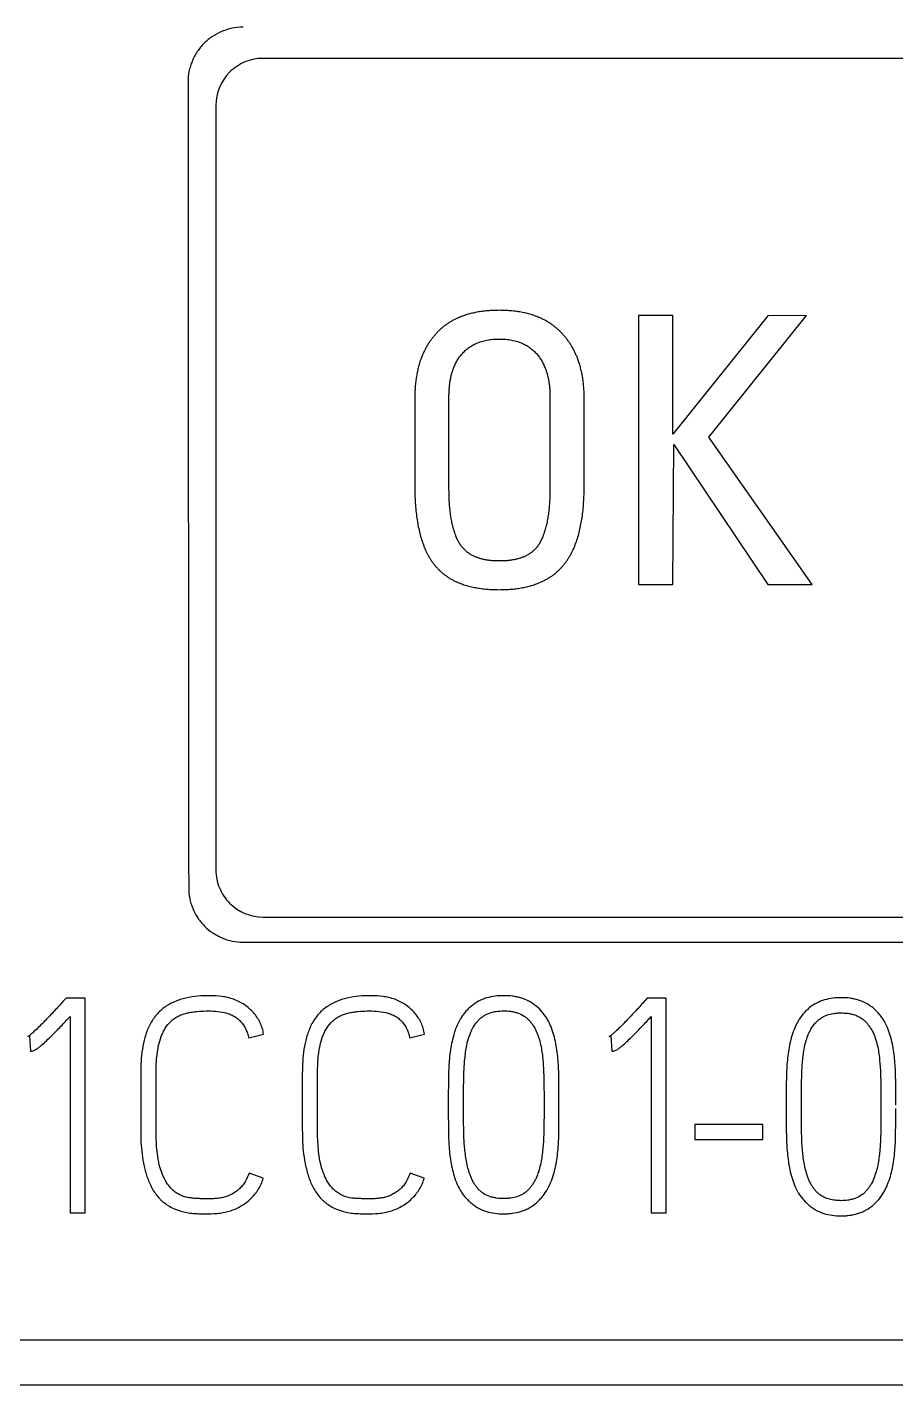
# Model space of a CAD drawing. Extents: x 0 to 420, y 0 to 297.
# Drawn here: x 151.37 to 157.82, y 167.9 to 177.98 of the extents above; entities that cross this region are included whole.
import ezdxf

# ---------------------------------------------------------------- set-up
doc = ezdxf.new("R2010")
doc.units = 0
doc.header["$LTSCALE"] = 23.1
doc.layers.add('10000_FRONT', color=7, linetype='CONTINUOUS')
doc.layers.add('10500_FRONT_LABELING', color=7, linetype='CONTINUOUS')

msp = doc.modelspace()

# ---------------------------------------------------------------- linework, layer by layer
at = {"layer": '10000_FRONT', "color": 7, "linetype": 'CONTINUOUS'}
for p, q in [((158.798, 177.743), (153.123, 177.743)), ((153.123, 171.369), (158.798, 171.369)), ((152.975, 171.183), (158.755, 171.183)), ((133.815, 168.229), (163.015, 168.229)), ((98.215, 167.896), (163.015, 167.896))]:
    msp.add_line(p, q, dxfattribs=at)
for points, knots in [([(152.975, 177.975), (152.948, 177.975), (152.921, 177.972), (152.882, 177.965), (152.869, 177.961), (152.843, 177.953), (152.831, 177.949), (152.793, 177.933), (152.77, 177.921), (152.737, 177.899), (152.726, 177.891), (152.705, 177.874), (152.695, 177.865), (152.667, 177.837), (152.65, 177.816), (152.627, 177.782), (152.62, 177.771), (152.608, 177.747), (152.602, 177.735), (152.592, 177.711), (152.587, 177.698), (152.58, 177.673), (152.576, 177.66), (152.568, 177.62), (152.566, 177.593), (152.566, 177.566)], [0, 0, 0, 0, 0.125, 0.125, 0.1875, 0.1875, 0.25, 0.25, 0.375, 0.375, 0.4375, 0.4375, 0.5, 0.5, 0.625, 0.625, 0.6875, 0.6875, 0.75, 0.75, 0.8125, 0.8125, 0.875, 0.875, 1, 1, 1, 1]), ([(153.123, 177.743), (153.076, 177.743), (153.031, 177.734), (152.946, 177.699), (152.907, 177.673), (152.811, 177.576), (152.773, 177.486), (152.773, 177.393)], [0, 0, 0, 0, 0.25, 0.25, 0.5, 0.5, 1, 1, 1, 1]), ([(152.773, 171.719), (152.773, 171.673), (152.782, 171.628), (152.817, 171.543), (152.843, 171.504), (152.94, 171.407), (153.03, 171.369), (153.123, 171.369)], [0, 0, 0, 0, 0.25, 0.25, 0.5, 0.5, 1, 1, 1, 1]), ([(152.571, 171.586), (152.571, 171.56), (152.573, 171.533), (152.581, 171.495), (152.584, 171.482), (152.592, 171.457), (152.597, 171.444), (152.612, 171.408), (152.624, 171.384), (152.646, 171.351), (152.654, 171.341), (152.671, 171.32), (152.68, 171.31), (152.708, 171.282), (152.728, 171.266), (152.761, 171.244), (152.772, 171.237), (152.796, 171.224), (152.808, 171.219), (152.832, 171.209), (152.844, 171.204), (152.869, 171.196), (152.882, 171.193), (152.922, 171.185), (152.948, 171.183), (152.975, 171.183)], [0, 0, 0, 0, 0.125, 0.125, 0.1875, 0.1875, 0.25, 0.25, 0.375, 0.375, 0.4375, 0.4375, 0.5, 0.5, 0.625, 0.625, 0.6875, 0.6875, 0.75, 0.75, 0.8125, 0.8125, 0.875, 0.875, 1, 1, 1, 1])]:
    msp.add_open_spline(points, degree=3, knots=knots, dxfattribs=at)
for points in [[(152.566, 177.566), (152.567, 175.572), (152.569, 173.579), (152.571, 171.586)], [(152.773, 177.393), (152.773, 175.502), (152.773, 173.611), (152.773, 171.719)]]:
    msp.add_open_spline(points, degree=3, dxfattribs=at)
at = {"layer": '10500_FRONT_LABELING', "color": 7, "linetype": 'CONTINUOUS'}
for p, q in [((155.912, 175.835), (155.912, 173.838)), ((156.167, 175.835), (155.912, 175.835)), ((156.167, 174.954), (156.167, 175.835)), ((156.872, 175.832), (156.167, 174.954)), ((156.435, 174.932), (157.16, 175.835)), ((157.16, 175.835), (156.872, 175.832)), ((154.25, 175.221), (154.25, 174.567)), ((154.504, 174.556), (154.504, 175.23)), ((155.254, 175.23), (155.254, 174.556)), ((155.508, 174.567), (155.508, 175.221)), ((157.201, 173.838), (156.435, 174.932)), ((156.167, 173.838), (156.175, 174.876)), ((156.175, 174.876), (156.872, 173.838)), ((155.912, 173.838), (156.167, 173.838)), ((156.872, 173.838), (157.201, 173.838)), ((151.661, 170.767), (151.645, 170.75)), ((151.802, 170.767), (151.661, 170.767)), ((151.802, 169.174), (151.802, 170.767)), ((155.977, 170.767), (155.961, 170.75)), ((156.118, 170.767), (155.977, 170.767)), ((156.118, 169.174), (156.118, 170.767)), ((151.69, 170.63), (151.69, 169.174)), ((156.006, 170.63), (156.006, 169.174)), ((151.376, 170.481), (151.39, 170.486)), ((151.39, 170.486), (151.396, 170.372)), ((153.017, 170.472), (153.127, 170.499)), ((154.213, 170.472), (154.322, 170.499)), ((155.694, 170.481), (155.707, 170.486)), ((155.707, 170.486), (155.714, 170.372)), ((152.215, 170.21), (152.215, 169.789)), ((152.329, 169.789), (152.329, 170.21)), ((153.415, 170.21), (153.415, 169.789)), ((153.528, 169.789), (153.528, 170.21)), ((154.498, 169.986), (154.498, 169.962)), ((154.612, 169.962), (154.612, 169.986)), ((155.21, 169.986), (155.21, 169.962)), ((155.321, 169.962), (155.321, 169.986)), ((157.008, 169.971), (157.008, 169.947)), ((157.121, 169.947), (157.121, 169.971)), ((157.712, 169.971), (157.712, 169.947)), ((156.33, 169.829), (156.33, 169.716)), ((156.834, 169.829), (156.33, 169.829)), ((156.834, 169.716), (156.834, 169.829)), ((156.33, 169.716), (156.834, 169.716)), ((153.125, 169.429), (153.019, 169.467)), ((154.32, 169.429), (154.215, 169.467)), ((151.69, 169.174), (151.802, 169.174)), ((156.006, 169.174), (156.118, 169.174))]:
    msp.add_line(p, q, dxfattribs=at)
for points in [[(154.877, 175.873), (154.565, 175.873), (154.407, 175.699)], [(155.347, 175.698), (155.187, 175.873), (154.877, 175.873)], [(154.407, 175.699), (154.25, 175.525), (154.25, 175.221)], [(155.508, 175.221), (155.508, 175.523), (155.347, 175.698)], [(154.601, 175.55), (154.699, 175.66), (154.877, 175.66)], [(154.877, 175.66), (155.06, 175.66), (155.156, 175.549)], [(154.504, 175.23), (154.504, 175.441), (154.601, 175.55)], [(155.156, 175.549), (155.254, 175.437), (155.254, 175.23)], [(154.25, 174.567), (154.25, 174.157), (154.402, 173.976)], [(154.598, 174.12), (154.504, 174.242), (154.504, 174.556)], [(155.254, 174.556), (155.254, 174.244), (155.159, 174.118)], [(155.353, 173.979), (155.508, 174.163), (155.508, 174.567)], [(154.877, 174.012), (154.681, 174.012), (154.598, 174.12)], [(155.159, 174.118), (155.079, 174.012), (154.877, 174.012)], [(154.402, 173.976), (154.55, 173.799), (154.877, 173.799)], [(154.877, 173.799), (155.202, 173.799), (155.353, 173.979)]]:
    msp.add_open_spline(points, degree=2, dxfattribs=at)
for points, knots in [([(151.645, 170.75), (151.635, 170.738), (151.624, 170.726), (151.602, 170.703), (151.591, 170.691), (151.559, 170.656), (151.537, 170.633), (151.493, 170.587), (151.471, 170.565), (151.437, 170.532), (151.425, 170.521), (151.407, 170.505), (151.401, 170.5), (151.389, 170.49), (151.383, 170.485), (151.376, 170.481)], [0, 0, 0, 0, 0.125, 0.125, 0.25, 0.25, 0.5, 0.5, 0.75, 0.75, 0.875, 0.875, 0.9375, 0.9375, 1, 1, 1, 1]), ([(153.127, 170.499), (153.123, 170.529), (153.114, 170.557), (153.098, 170.591), (153.095, 170.598), (153.087, 170.611), (153.075, 170.63), (153.062, 170.648), (153.042, 170.67), (153.031, 170.681), (153.009, 170.7), (152.997, 170.709), (152.972, 170.726), (152.959, 170.733), (152.932, 170.747), (152.918, 170.753), (152.89, 170.763), (152.876, 170.767), (152.847, 170.774), (152.832, 170.777), (152.788, 170.783), (152.758, 170.785), (152.699, 170.785), (152.669, 170.784), (152.61, 170.779), (152.58, 170.774), (152.522, 170.761), (152.494, 170.752), (152.453, 170.734), (152.439, 170.728), (152.413, 170.713), (152.401, 170.705), (152.377, 170.687), (152.366, 170.678), (152.344, 170.657), (152.334, 170.646), (152.315, 170.623), (152.307, 170.61), (152.291, 170.585), (152.284, 170.572), (152.264, 170.532), (152.254, 170.504), (152.238, 170.447), (152.232, 170.418), (152.218, 170.329), (152.215, 170.27), (152.215, 170.21)], [0, 0, 0, 0, 0.0625, 0.0625, 0.078125, 0.078125, 0.09375, 0.125, 0.125, 0.15625, 0.15625, 0.1875, 0.1875, 0.21875, 0.21875, 0.25, 0.25, 0.28125, 0.28125, 0.3125, 0.3125, 0.375, 0.375, 0.4375, 0.4375, 0.5, 0.5, 0.5625, 0.5625, 0.59375, 0.59375, 0.625, 0.625, 0.65625, 0.65625, 0.6875, 0.6875, 0.71875, 0.71875, 0.75, 0.75, 0.8125, 0.8125, 0.875, 0.875, 1, 1, 1, 1]), ([(154.322, 170.499), (154.318, 170.529), (154.31, 170.557), (154.294, 170.591), (154.29, 170.598), (154.283, 170.611), (154.271, 170.63), (154.258, 170.647), (154.238, 170.67), (154.227, 170.68), (154.205, 170.7), (154.193, 170.709), (154.168, 170.726), (154.156, 170.733), (154.129, 170.747), (154.115, 170.753), (154.087, 170.763), (154.073, 170.767), (154.044, 170.774), (154.029, 170.777), (153.985, 170.783), (153.955, 170.785), (153.896, 170.785), (153.867, 170.784), (153.808, 170.779), (153.778, 170.774), (153.72, 170.761), (153.692, 170.752), (153.651, 170.734), (153.637, 170.727), (153.612, 170.712), (153.599, 170.704), (153.576, 170.687), (153.564, 170.677), (153.543, 170.656), (153.533, 170.645), (153.514, 170.622), (153.506, 170.61), (153.49, 170.584), (153.483, 170.571), (153.464, 170.531), (153.454, 170.503), (153.438, 170.446), (153.432, 170.417), (153.418, 170.329), (153.415, 170.27), (153.415, 170.21)], [0, 0, 0, 0, 0.0625, 0.0625, 0.078125, 0.078125, 0.09375, 0.125, 0.125, 0.15625, 0.15625, 0.1875, 0.1875, 0.21875, 0.21875, 0.25, 0.25, 0.28125, 0.28125, 0.3125, 0.3125, 0.375, 0.375, 0.4375, 0.4375, 0.5, 0.5, 0.5625, 0.5625, 0.59375, 0.59375, 0.625, 0.625, 0.65625, 0.65625, 0.6875, 0.6875, 0.71875, 0.71875, 0.75, 0.75, 0.8125, 0.8125, 0.875, 0.875, 1, 1, 1, 1]), ([(155.321, 169.986), (155.321, 170.029), (155.321, 170.071), (155.32, 170.156), (155.32, 170.198), (155.316, 170.282), (155.313, 170.324), (155.305, 170.387), (155.302, 170.408), (155.294, 170.45), (155.289, 170.471), (155.277, 170.512), (155.271, 170.533), (155.255, 170.572), (155.245, 170.592), (155.229, 170.62), (155.223, 170.629), (155.21, 170.646), (155.204, 170.655), (155.183, 170.679), (155.168, 170.694), (155.143, 170.715), (155.134, 170.721), (155.116, 170.733), (155.107, 170.739), (155.079, 170.754), (155.059, 170.762), (155.028, 170.771), (155.017, 170.774), (154.996, 170.778), (154.986, 170.78), (154.954, 170.784), (154.933, 170.785), (154.89, 170.785), (154.868, 170.784), (154.825, 170.778), (154.804, 170.774), (154.763, 170.762), (154.743, 170.754), (154.705, 170.734), (154.687, 170.722), (154.662, 170.701), (154.654, 170.694), (154.639, 170.679), (154.632, 170.671), (154.618, 170.654), (154.611, 170.646), (154.599, 170.628), (154.593, 170.619), (154.576, 170.591), (154.567, 170.572), (154.551, 170.533), (154.545, 170.512), (154.533, 170.471), (154.528, 170.45), (154.519, 170.409), (154.516, 170.388), (154.507, 170.325), (154.504, 170.283), (154.5, 170.198), (154.5, 170.156), (154.499, 170.071), (154.498, 170.029), (154.498, 169.986)], [0, 0, 0, 0, 0.0625, 0.0625, 0.125, 0.125, 0.1875, 0.1875, 0.21875, 0.21875, 0.25, 0.25, 0.28125, 0.28125, 0.3125, 0.3125, 0.328125, 0.328125, 0.34375, 0.34375, 0.375, 0.375, 0.390625, 0.390625, 0.40625, 0.40625, 0.4375, 0.4375, 0.453125, 0.453125, 0.46875, 0.46875, 0.5, 0.5, 0.53125, 0.53125, 0.5625, 0.5625, 0.59375, 0.59375, 0.625, 0.625, 0.640625, 0.640625, 0.65625, 0.65625, 0.671875, 0.671875, 0.6875, 0.6875, 0.71875, 0.71875, 0.75, 0.75, 0.78125, 0.78125, 0.8125, 0.8125, 0.875, 0.875, 0.9375, 0.9375, 1, 1, 1, 1]), ([(155.961, 170.75), (155.951, 170.738), (155.94, 170.726), (155.919, 170.703), (155.908, 170.691), (155.876, 170.656), (155.854, 170.633), (155.811, 170.588), (155.789, 170.565), (155.755, 170.532), (155.743, 170.521), (155.725, 170.505), (155.719, 170.5), (155.707, 170.49), (155.701, 170.485), (155.694, 170.481)], [0, 0, 0, 0, 0.125, 0.125, 0.25, 0.25, 0.5, 0.5, 0.75, 0.75, 0.875, 0.875, 0.9375, 0.9375, 1, 1, 1, 1]), ([(157.823, 169.971), (157.823, 170.013), (157.822, 170.056), (157.822, 170.14), (157.821, 170.182), (157.818, 170.266), (157.815, 170.308), (157.807, 170.37), (157.804, 170.391), (157.796, 170.433), (157.791, 170.454), (157.78, 170.495), (157.773, 170.515), (157.758, 170.555), (157.749, 170.574), (157.733, 170.602), (157.727, 170.611), (157.715, 170.629), (157.708, 170.637), (157.688, 170.662), (157.673, 170.677), (157.649, 170.698), (157.64, 170.704), (157.622, 170.717), (157.613, 170.722), (157.585, 170.737), (157.566, 170.746), (157.535, 170.755), (157.524, 170.758), (157.504, 170.762), (157.493, 170.764), (157.461, 170.769), (157.44, 170.77), (157.397, 170.77), (157.376, 170.769), (157.334, 170.764), (157.313, 170.759), (157.282, 170.75), (157.272, 170.747), (157.253, 170.739), (157.243, 170.734), (157.214, 170.72), (157.196, 170.708), (157.172, 170.687), (157.164, 170.68), (157.148, 170.665), (157.141, 170.657), (157.12, 170.633), (157.108, 170.615), (157.092, 170.587), (157.086, 170.578), (157.077, 170.559), (157.073, 170.549), (157.061, 170.519), (157.054, 170.499), (157.042, 170.458), (157.037, 170.437), (157.029, 170.395), (157.025, 170.374), (157.017, 170.311), (157.013, 170.269), (157.01, 170.184), (157.009, 170.141), (157.008, 170.056), (157.008, 170.014), (157.008, 169.971)], [0, 0, 0, 0, 0.0625, 0.0625, 0.125, 0.125, 0.1875, 0.1875, 0.21875, 0.21875, 0.25, 0.25, 0.28125, 0.28125, 0.3125, 0.3125, 0.328125, 0.328125, 0.34375, 0.34375, 0.375, 0.375, 0.390625, 0.390625, 0.40625, 0.40625, 0.4375, 0.4375, 0.453125, 0.453125, 0.46875, 0.46875, 0.5, 0.5, 0.53125, 0.53125, 0.5625, 0.5625, 0.578125, 0.578125, 0.59375, 0.59375, 0.625, 0.625, 0.640625, 0.640625, 0.65625, 0.65625, 0.6875, 0.6875, 0.703125, 0.703125, 0.71875, 0.71875, 0.75, 0.75, 0.78125, 0.78125, 0.8125, 0.8125, 0.875, 0.875, 0.9375, 0.9375, 1, 1, 1, 1]), ([(152.329, 170.21), (152.329, 170.233), (152.329, 170.256), (152.332, 170.302), (152.333, 170.325), (152.339, 170.37), (152.342, 170.393), (152.352, 170.437), (152.359, 170.46), (152.371, 170.492), (152.375, 170.503), (152.386, 170.523), (152.391, 170.534), (152.409, 170.563), (152.424, 170.581), (152.445, 170.6), (152.45, 170.604), (152.459, 170.611), (152.463, 170.614), (152.478, 170.624), (152.488, 170.63), (152.508, 170.64), (152.519, 170.645), (152.541, 170.652), (152.552, 170.655), (152.575, 170.66), (152.586, 170.662), (152.609, 170.665), (152.62, 170.666), (152.654, 170.67), (152.677, 170.671), (152.723, 170.672), (152.746, 170.672), (152.792, 170.668), (152.815, 170.665), (152.849, 170.657), (152.86, 170.654), (152.881, 170.646), (152.892, 170.641), (152.912, 170.631), (152.922, 170.624), (152.94, 170.61), (152.949, 170.603), (152.96, 170.59), (152.964, 170.586), (152.971, 170.577), (152.974, 170.572), (152.984, 170.558), (152.99, 170.548), (152.999, 170.527), (153.004, 170.516), (153.011, 170.495), (153.014, 170.483), (153.017, 170.472)], [0, 0, 0, 0, 0.0625, 0.0625, 0.125, 0.125, 0.1875, 0.1875, 0.25, 0.25, 0.28125, 0.28125, 0.3125, 0.3125, 0.375, 0.375, 0.390625, 0.390625, 0.40625, 0.40625, 0.4375, 0.4375, 0.46875, 0.46875, 0.5, 0.5, 0.53125, 0.53125, 0.5625, 0.5625, 0.625, 0.625, 0.6875, 0.6875, 0.75, 0.75, 0.78125, 0.78125, 0.8125, 0.8125, 0.84375, 0.84375, 0.875, 0.875, 0.890625, 0.890625, 0.90625, 0.90625, 0.9375, 0.9375, 0.96875, 0.96875, 1, 1, 1, 1]), ([(153.528, 170.21), (153.528, 170.233), (153.529, 170.256), (153.531, 170.302), (153.533, 170.324), (153.538, 170.37), (153.542, 170.392), (153.551, 170.437), (153.558, 170.459), (153.57, 170.492), (153.574, 170.502), (153.584, 170.523), (153.59, 170.533), (153.608, 170.562), (153.622, 170.58), (153.643, 170.6), (153.648, 170.603), (153.657, 170.61), (153.661, 170.614), (153.676, 170.624), (153.686, 170.63), (153.706, 170.64), (153.717, 170.644), (153.739, 170.652), (153.75, 170.655), (153.772, 170.66), (153.784, 170.662), (153.806, 170.665), (153.818, 170.666), (153.852, 170.67), (153.874, 170.671), (153.92, 170.672), (153.943, 170.672), (153.989, 170.668), (154.012, 170.665), (154.045, 170.657), (154.056, 170.654), (154.078, 170.646), (154.089, 170.641), (154.109, 170.631), (154.119, 170.624), (154.137, 170.61), (154.145, 170.603), (154.157, 170.59), (154.16, 170.586), (154.167, 170.577), (154.171, 170.572), (154.18, 170.558), (154.186, 170.548), (154.196, 170.527), (154.2, 170.516), (154.207, 170.495), (154.21, 170.483), (154.213, 170.472)], [0, 0, 0, 0, 0.0625, 0.0625, 0.125, 0.125, 0.1875, 0.1875, 0.25, 0.25, 0.28125, 0.28125, 0.3125, 0.3125, 0.375, 0.375, 0.390625, 0.390625, 0.40625, 0.40625, 0.4375, 0.4375, 0.46875, 0.46875, 0.5, 0.5, 0.53125, 0.53125, 0.5625, 0.5625, 0.625, 0.625, 0.6875, 0.6875, 0.75, 0.75, 0.78125, 0.78125, 0.8125, 0.8125, 0.84375, 0.84375, 0.875, 0.875, 0.890625, 0.890625, 0.90625, 0.90625, 0.9375, 0.9375, 0.96875, 0.96875, 1, 1, 1, 1]), ([(154.612, 169.986), (154.612, 170.021), (154.612, 170.056), (154.613, 170.127), (154.614, 170.162), (154.615, 170.214), (154.616, 170.232), (154.618, 170.267), (154.619, 170.284), (154.622, 170.319), (154.624, 170.337), (154.628, 170.371), (154.631, 170.389), (154.637, 170.423), (154.641, 170.44), (154.65, 170.474), (154.656, 170.49), (154.666, 170.515), (154.669, 170.523), (154.677, 170.539), (154.681, 170.546), (154.695, 170.569), (154.706, 170.583), (154.723, 170.603), (154.73, 170.609), (154.743, 170.621), (154.75, 170.627), (154.764, 170.637), (154.772, 170.641), (154.788, 170.649), (154.796, 170.653), (154.821, 170.662), (154.838, 170.666), (154.873, 170.671), (154.891, 170.672), (154.926, 170.672), (154.944, 170.671), (154.97, 170.668), (154.979, 170.666), (154.996, 170.662), (155.005, 170.66), (155.03, 170.651), (155.046, 170.643), (155.069, 170.629), (155.076, 170.624), (155.09, 170.612), (155.096, 170.606), (155.108, 170.593), (155.113, 170.586), (155.124, 170.571), (155.129, 170.564), (155.143, 170.541), (155.151, 170.525), (155.161, 170.501), (155.164, 170.493), (155.17, 170.476), (155.173, 170.467), (155.18, 170.442), (155.184, 170.425), (155.191, 170.39), (155.194, 170.373), (155.198, 170.338), (155.2, 170.321), (155.203, 170.286), (155.204, 170.268), (155.206, 170.233), (155.207, 170.215), (155.208, 170.163), (155.209, 170.127), (155.21, 170.057), (155.21, 170.021), (155.21, 169.986)], [0, 0, 0, 0, 0.0625, 0.0625, 0.125, 0.125, 0.15625, 0.15625, 0.1875, 0.1875, 0.21875, 0.21875, 0.25, 0.25, 0.28125, 0.28125, 0.3125, 0.3125, 0.328125, 0.328125, 0.34375, 0.34375, 0.375, 0.375, 0.390625, 0.390625, 0.40625, 0.40625, 0.421875, 0.421875, 0.4375, 0.4375, 0.46875, 0.46875, 0.5, 0.5, 0.53125, 0.53125, 0.546875, 0.546875, 0.5625, 0.5625, 0.59375, 0.59375, 0.609375, 0.609375, 0.625, 0.625, 0.640625, 0.640625, 0.65625, 0.65625, 0.6875, 0.6875, 0.703125, 0.703125, 0.71875, 0.71875, 0.75, 0.75, 0.78125, 0.78125, 0.8125, 0.8125, 0.84375, 0.84375, 0.875, 0.875, 0.9375, 0.9375, 1, 1, 1, 1]), ([(157.121, 169.971), (157.121, 170.006), (157.121, 170.041), (157.122, 170.111), (157.122, 170.146), (157.124, 170.198), (157.124, 170.216), (157.126, 170.25), (157.127, 170.268), (157.13, 170.303), (157.132, 170.32), (157.136, 170.355), (157.139, 170.372), (157.145, 170.406), (157.149, 170.423), (157.158, 170.457), (157.163, 170.473), (157.173, 170.498), (157.176, 170.506), (157.184, 170.521), (157.188, 170.529), (157.201, 170.552), (157.212, 170.567), (157.229, 170.586), (157.235, 170.593), (157.248, 170.605), (157.262, 170.616), (157.277, 170.625), (157.293, 170.634), (157.301, 170.637), (157.326, 170.646), (157.343, 170.65), (157.369, 170.654), (157.378, 170.655), (157.396, 170.657), (157.405, 170.657), (157.431, 170.657), (157.449, 170.656), (157.475, 170.653), (157.483, 170.651), (157.501, 170.647), (157.509, 170.645), (157.535, 170.636), (157.551, 170.628), (157.573, 170.614), (157.58, 170.608), (157.594, 170.597), (157.6, 170.59), (157.612, 170.577), (157.617, 170.57), (157.627, 170.556), (157.632, 170.548), (157.646, 170.526), (157.654, 170.51), (157.668, 170.477), (157.673, 170.46), (157.683, 170.426), (157.687, 170.409), (157.694, 170.375), (157.696, 170.357), (157.701, 170.323), (157.702, 170.305), (157.705, 170.27), (157.707, 170.253), (157.709, 170.218), (157.709, 170.2), (157.711, 170.147), (157.711, 170.112), (157.712, 170.042), (157.712, 170.006), (157.712, 169.971)], [0, 0, 0, 0, 0.0625, 0.0625, 0.125, 0.125, 0.15625, 0.15625, 0.1875, 0.1875, 0.21875, 0.21875, 0.25, 0.25, 0.28125, 0.28125, 0.3125, 0.3125, 0.328125, 0.328125, 0.34375, 0.34375, 0.375, 0.375, 0.390625, 0.390625, 0.40625, 0.421875, 0.421875, 0.4375, 0.4375, 0.46875, 0.46875, 0.484375, 0.484375, 0.5, 0.5, 0.53125, 0.53125, 0.546875, 0.546875, 0.5625, 0.5625, 0.59375, 0.59375, 0.609375, 0.609375, 0.625, 0.625, 0.640625, 0.640625, 0.65625, 0.65625, 0.6875, 0.6875, 0.71875, 0.71875, 0.75, 0.75, 0.78125, 0.78125, 0.8125, 0.8125, 0.84375, 0.84375, 0.875, 0.875, 0.9375, 0.9375, 1, 1, 1, 1]), ([(151.396, 170.372), (151.4, 170.372), (151.405, 170.373), (151.413, 170.375), (151.417, 170.376), (151.425, 170.379), (151.428, 170.38), (151.435, 170.384), (151.439, 170.387), (151.449, 170.394), (151.456, 170.399), (151.469, 170.409), (151.475, 170.414), (151.493, 170.43), (151.506, 170.442), (151.529, 170.464), (151.541, 170.476), (151.576, 170.511), (151.599, 170.534), (151.645, 170.582), (151.667, 170.606), (151.69, 170.63)], [0, 0, 0, 0, 0.03125, 0.03125, 0.0625, 0.0625, 0.09375, 0.09375, 0.125, 0.125, 0.1875, 0.1875, 0.25, 0.25, 0.375, 0.375, 0.5, 0.5, 0.75, 0.75, 1, 1, 1, 1]), ([(155.714, 170.372), (155.718, 170.372), (155.722, 170.373), (155.73, 170.375), (155.734, 170.376), (155.742, 170.379), (155.746, 170.38), (155.753, 170.384), (155.756, 170.387), (155.767, 170.394), (155.773, 170.399), (155.786, 170.409), (155.792, 170.414), (155.811, 170.431), (155.823, 170.442), (155.846, 170.464), (155.858, 170.476), (155.893, 170.511), (155.916, 170.534), (155.961, 170.582), (155.984, 170.606), (156.006, 170.63)], [0, 0, 0, 0, 0.03125, 0.03125, 0.0625, 0.0625, 0.09375, 0.09375, 0.125, 0.125, 0.1875, 0.1875, 0.25, 0.25, 0.375, 0.375, 0.5, 0.5, 0.75, 0.75, 1, 1, 1, 1]), ([(154.498, 169.962), (154.498, 169.92), (154.499, 169.878), (154.5, 169.793), (154.5, 169.751), (154.504, 169.667), (154.507, 169.625), (154.516, 169.563), (154.519, 169.542), (154.528, 169.5), (154.533, 169.48), (154.544, 169.439), (154.551, 169.418), (154.567, 169.379), (154.576, 169.359), (154.593, 169.332), (154.599, 169.323), (154.611, 169.305), (154.618, 169.297), (154.632, 169.281), (154.639, 169.273), (154.655, 169.258), (154.662, 169.251), (154.679, 169.237), (154.687, 169.231), (154.705, 169.218), (154.714, 169.213), (154.742, 169.197), (154.762, 169.189), (154.803, 169.177), (154.824, 169.172), (154.866, 169.167), (154.887, 169.165), (154.919, 169.165), (154.93, 169.165), (154.952, 169.167), (154.962, 169.168), (154.994, 169.172), (155.015, 169.176), (155.045, 169.185), (155.055, 169.189), (155.075, 169.197), (155.085, 169.201), (155.113, 169.216), (155.131, 169.228), (155.155, 169.249), (155.163, 169.256), (155.179, 169.272), (155.186, 169.279), (155.206, 169.304), (155.219, 169.321), (155.241, 169.358), (155.251, 169.377), (155.267, 169.416), (155.274, 169.436), (155.283, 169.467), (155.286, 169.477), (155.291, 169.498), (155.294, 169.508), (155.3, 169.54), (155.304, 169.561), (155.313, 169.624), (155.316, 169.666), (155.32, 169.75), (155.32, 169.793), (155.321, 169.877), (155.321, 169.919), (155.321, 169.962)], [0, 0, 0, 0, 0.0625, 0.0625, 0.125, 0.125, 0.1875, 0.1875, 0.21875, 0.21875, 0.25, 0.25, 0.28125, 0.28125, 0.3125, 0.3125, 0.328125, 0.328125, 0.34375, 0.34375, 0.359375, 0.359375, 0.375, 0.375, 0.390625, 0.390625, 0.40625, 0.40625, 0.4375, 0.4375, 0.46875, 0.46875, 0.5, 0.5, 0.515625, 0.515625, 0.53125, 0.53125, 0.5625, 0.5625, 0.578125, 0.578125, 0.59375, 0.59375, 0.625, 0.625, 0.640625, 0.640625, 0.65625, 0.65625, 0.6875, 0.6875, 0.71875, 0.71875, 0.75, 0.75, 0.765625, 0.765625, 0.78125, 0.78125, 0.8125, 0.8125, 0.875, 0.875, 0.9375, 0.9375, 1, 1, 1, 1]), ([(155.21, 169.962), (155.21, 169.927), (155.21, 169.892), (155.209, 169.821), (155.208, 169.786), (155.207, 169.734), (155.206, 169.716), (155.204, 169.681), (155.202, 169.664), (155.197, 169.612), (155.193, 169.577), (155.182, 169.525), (155.178, 169.508), (155.168, 169.474), (155.162, 169.458), (155.152, 169.433), (155.149, 169.425), (155.141, 169.41), (155.136, 169.402), (155.127, 169.387), (155.122, 169.38), (155.112, 169.366), (155.107, 169.359), (155.095, 169.346), (155.089, 169.339), (155.075, 169.328), (155.068, 169.322), (155.054, 169.312), (155.046, 169.308), (155.03, 169.3), (155.022, 169.297), (154.997, 169.288), (154.98, 169.284), (154.954, 169.281), (154.945, 169.28), (154.928, 169.279), (154.919, 169.278), (154.893, 169.278), (154.866, 169.28), (154.841, 169.285), (154.823, 169.289), (154.815, 169.291), (154.79, 169.3), (154.774, 169.307), (154.752, 169.322), (154.745, 169.328), (154.731, 169.339), (154.725, 169.345), (154.713, 169.359), (154.708, 169.366), (154.697, 169.38), (154.693, 169.387), (154.679, 169.41), (154.672, 169.426), (154.662, 169.45), (154.659, 169.459), (154.653, 169.475), (154.651, 169.484), (154.644, 169.509), (154.64, 169.526), (154.629, 169.577), (154.625, 169.612), (154.62, 169.664), (154.618, 169.682), (154.616, 169.716), (154.615, 169.734), (154.614, 169.787), (154.613, 169.822), (154.612, 169.892), (154.612, 169.927), (154.612, 169.962)], [0, 0, 0, 0, 0.0625, 0.0625, 0.125, 0.125, 0.15625, 0.15625, 0.1875, 0.1875, 0.25, 0.25, 0.28125, 0.28125, 0.3125, 0.3125, 0.328125, 0.328125, 0.34375, 0.34375, 0.359375, 0.359375, 0.375, 0.375, 0.390625, 0.390625, 0.40625, 0.40625, 0.421875, 0.421875, 0.4375, 0.4375, 0.46875, 0.46875, 0.484375, 0.484375, 0.5, 0.5, 0.53125, 0.546875, 0.546875, 0.5625, 0.5625, 0.59375, 0.59375, 0.609375, 0.609375, 0.625, 0.625, 0.640625, 0.640625, 0.65625, 0.65625, 0.6875, 0.6875, 0.703125, 0.703125, 0.71875, 0.71875, 0.75, 0.75, 0.8125, 0.8125, 0.84375, 0.84375, 0.875, 0.875, 0.9375, 0.9375, 1, 1, 1, 1]), ([(157.008, 169.947), (157.008, 169.905), (157.008, 169.863), (157.009, 169.779), (157.01, 169.737), (157.013, 169.653), (157.017, 169.611), (157.025, 169.549), (157.028, 169.528), (157.036, 169.487), (157.041, 169.466), (157.053, 169.425), (157.06, 169.405), (157.075, 169.365), (157.084, 169.346), (157.1, 169.318), (157.106, 169.309), (157.119, 169.292), (157.125, 169.284), (157.139, 169.267), (157.146, 169.26), (157.161, 169.245), (157.169, 169.237), (157.185, 169.223), (157.194, 169.217), (157.211, 169.204), (157.22, 169.199), (157.248, 169.183), (157.267, 169.175), (157.308, 169.162), (157.329, 169.158), (157.371, 169.152), (157.392, 169.15), (157.424, 169.15), (157.435, 169.15), (157.456, 169.152), (157.467, 169.153), (157.498, 169.157), (157.519, 169.161), (157.549, 169.17), (157.56, 169.174), (157.579, 169.182), (157.589, 169.187), (157.617, 169.202), (157.634, 169.214), (157.659, 169.235), (157.667, 169.242), (157.682, 169.257), (157.689, 169.265), (157.709, 169.289), (157.722, 169.307), (157.738, 169.334), (157.743, 169.344), (157.753, 169.363), (157.757, 169.372), (157.769, 169.402), (157.776, 169.422), (157.788, 169.462), (157.793, 169.483), (157.802, 169.525), (157.805, 169.546), (157.814, 169.609), (157.817, 169.651), (157.821, 169.735), (157.821, 169.778), (157.822, 169.862), (157.823, 169.905), (157.823, 169.947)], [0, 0, 0, 0, 0.0625, 0.0625, 0.125, 0.125, 0.1875, 0.1875, 0.21875, 0.21875, 0.25, 0.25, 0.28125, 0.28125, 0.3125, 0.3125, 0.328125, 0.328125, 0.34375, 0.34375, 0.359375, 0.359375, 0.375, 0.375, 0.390625, 0.390625, 0.40625, 0.40625, 0.4375, 0.4375, 0.46875, 0.46875, 0.5, 0.5, 0.515625, 0.515625, 0.53125, 0.53125, 0.5625, 0.5625, 0.578125, 0.578125, 0.59375, 0.59375, 0.625, 0.625, 0.640625, 0.640625, 0.65625, 0.65625, 0.6875, 0.6875, 0.703125, 0.703125, 0.71875, 0.71875, 0.75, 0.75, 0.78125, 0.78125, 0.8125, 0.8125, 0.875, 0.875, 0.9375, 0.9375, 1, 1, 1, 1]), ([(157.712, 169.947), (157.712, 169.912), (157.712, 169.877), (157.711, 169.807), (157.711, 169.772), (157.709, 169.719), (157.708, 169.702), (157.706, 169.667), (157.705, 169.649), (157.7, 169.597), (157.695, 169.562), (157.685, 169.511), (157.681, 169.494), (157.671, 169.46), (157.665, 169.443), (157.652, 169.411), (157.645, 169.395), (157.631, 169.373), (157.626, 169.366), (157.616, 169.351), (157.61, 169.344), (157.599, 169.331), (157.593, 169.325), (157.58, 169.313), (157.573, 169.308), (157.551, 169.293), (157.535, 169.285), (157.51, 169.276), (157.502, 169.274), (157.484, 169.27), (157.459, 169.265), (157.432, 169.263), (157.406, 169.263), (157.397, 169.264), (157.379, 169.265), (157.371, 169.266), (157.345, 169.27), (157.328, 169.274), (157.303, 169.282), (157.295, 169.286), (157.279, 169.294), (157.264, 169.303), (157.25, 169.314), (157.237, 169.326), (157.231, 169.332), (157.219, 169.345), (157.214, 169.352), (157.204, 169.367), (157.199, 169.374), (157.19, 169.389), (157.186, 169.397), (157.179, 169.413), (157.175, 169.421), (157.166, 169.446), (157.161, 169.462), (157.151, 169.496), (157.147, 169.513), (157.137, 169.565), (157.133, 169.599), (157.128, 169.651), (157.127, 169.669), (157.124, 169.703), (157.124, 169.721), (157.122, 169.773), (157.122, 169.808), (157.121, 169.877), (157.121, 169.912), (157.121, 169.947)], [0, 0, 0, 0, 0.0625, 0.0625, 0.125, 0.125, 0.15625, 0.15625, 0.1875, 0.1875, 0.25, 0.25, 0.28125, 0.28125, 0.3125, 0.3125, 0.34375, 0.34375, 0.359375, 0.359375, 0.375, 0.375, 0.390625, 0.390625, 0.40625, 0.40625, 0.4375, 0.4375, 0.453125, 0.453125, 0.46875, 0.5, 0.5, 0.515625, 0.515625, 0.53125, 0.53125, 0.5625, 0.5625, 0.578125, 0.578125, 0.59375, 0.609375, 0.609375, 0.625, 0.625, 0.640625, 0.640625, 0.65625, 0.65625, 0.671875, 0.671875, 0.6875, 0.6875, 0.71875, 0.71875, 0.75, 0.75, 0.8125, 0.8125, 0.84375, 0.84375, 0.875, 0.875, 0.9375, 0.9375, 1, 1, 1, 1]), ([(152.215, 169.789), (152.215, 169.758), (152.215, 169.728), (152.218, 169.668), (152.221, 169.638), (152.228, 169.578), (152.233, 169.549), (152.243, 169.504), (152.247, 169.49), (152.255, 169.46), (152.26, 169.446), (152.27, 169.418), (152.276, 169.404), (152.288, 169.376), (152.295, 169.362), (152.31, 169.336), (152.319, 169.323), (152.336, 169.299), (152.346, 169.287), (152.362, 169.271), (152.367, 169.265), (152.379, 169.255), (152.385, 169.251), (152.403, 169.237), (152.416, 169.229), (152.442, 169.214), (152.456, 169.207), (152.484, 169.195), (152.498, 169.19), (152.527, 169.181), (152.542, 169.178), (152.572, 169.172), (152.587, 169.17), (152.617, 169.168), (152.632, 169.167), (152.662, 169.166), (152.677, 169.166), (152.723, 169.165), (152.753, 169.166), (152.798, 169.17), (152.813, 169.172), (152.843, 169.178), (152.858, 169.181), (152.902, 169.194), (152.93, 169.206), (152.97, 169.229), (152.983, 169.237), (153.007, 169.255), (153.03, 169.275), (153.051, 169.297), (153.066, 169.315), (153.07, 169.321), (153.079, 169.333), (153.084, 169.34), (153.104, 169.372), (153.116, 169.4), (153.125, 169.429)], [0, 0, 0, 0, 0.0625, 0.0625, 0.125, 0.125, 0.1875, 0.1875, 0.21875, 0.21875, 0.25, 0.25, 0.28125, 0.28125, 0.3125, 0.3125, 0.34375, 0.34375, 0.375, 0.375, 0.390625, 0.390625, 0.40625, 0.40625, 0.4375, 0.4375, 0.46875, 0.46875, 0.5, 0.5, 0.53125, 0.53125, 0.5625, 0.5625, 0.59375, 0.59375, 0.625, 0.625, 0.6875, 0.6875, 0.71875, 0.71875, 0.75, 0.75, 0.8125, 0.8125, 0.84375, 0.84375, 0.875, 0.90625, 0.90625, 0.921875, 0.921875, 0.9375, 0.9375, 1, 1, 1, 1]), ([(153.019, 169.467), (153.011, 169.445), (153.002, 169.423), (152.983, 169.393), (152.977, 169.383), (152.965, 169.369), (152.961, 169.365), (152.953, 169.356), (152.948, 169.352), (152.935, 169.34), (152.926, 169.333), (152.907, 169.32), (152.896, 169.313), (152.875, 169.303), (152.864, 169.298), (152.841, 169.291), (152.83, 169.287), (152.806, 169.283), (152.794, 169.281), (152.771, 169.279), (152.759, 169.278), (152.723, 169.276), (152.699, 169.276), (152.663, 169.277), (152.651, 169.278), (152.627, 169.279), (152.616, 169.28), (152.592, 169.282), (152.58, 169.284), (152.556, 169.288), (152.545, 169.29), (152.528, 169.296), (152.522, 169.298), (152.511, 169.303), (152.506, 169.306), (152.49, 169.314), (152.48, 169.32), (152.466, 169.331), (152.461, 169.335), (152.452, 169.343), (152.447, 169.347), (152.435, 169.36), (152.427, 169.369), (152.413, 169.388), (152.406, 169.398), (152.395, 169.419), (152.389, 169.429), (152.374, 169.462), (152.366, 169.484), (152.356, 169.518), (152.353, 169.53), (152.348, 169.553), (152.341, 169.588), (152.337, 169.623), (152.33, 169.694), (152.329, 169.741), (152.329, 169.789)], [0, 0, 0, 0, 0.0625, 0.0625, 0.09375, 0.09375, 0.109375, 0.109375, 0.125, 0.125, 0.15625, 0.15625, 0.1875, 0.1875, 0.21875, 0.21875, 0.25, 0.25, 0.28125, 0.28125, 0.3125, 0.3125, 0.375, 0.375, 0.40625, 0.40625, 0.4375, 0.4375, 0.46875, 0.46875, 0.5, 0.5, 0.515625, 0.515625, 0.53125, 0.53125, 0.5625, 0.5625, 0.578125, 0.578125, 0.59375, 0.59375, 0.625, 0.625, 0.65625, 0.65625, 0.6875, 0.6875, 0.75, 0.75, 0.78125, 0.78125, 0.8125, 0.875, 0.875, 1, 1, 1, 1]), ([(153.415, 169.789), (153.415, 169.759), (153.415, 169.728), (153.418, 169.668), (153.421, 169.639), (153.428, 169.579), (153.433, 169.549), (153.443, 169.505), (153.447, 169.49), (153.455, 169.461), (153.459, 169.447), (153.47, 169.418), (153.475, 169.404), (153.487, 169.377), (153.494, 169.363), (153.509, 169.337), (153.518, 169.324), (153.535, 169.3), (153.545, 169.288), (153.56, 169.271), (153.566, 169.266), (153.577, 169.256), (153.583, 169.251), (153.601, 169.238), (153.614, 169.229), (153.64, 169.214), (153.654, 169.207), (153.682, 169.195), (153.696, 169.19), (153.725, 169.182), (153.739, 169.178), (153.769, 169.172), (153.784, 169.17), (153.814, 169.168), (153.83, 169.167), (153.86, 169.166), (153.875, 169.166), (153.92, 169.165), (153.95, 169.166), (153.995, 169.17), (154.01, 169.172), (154.04, 169.178), (154.055, 169.181), (154.098, 169.194), (154.126, 169.206), (154.166, 169.229), (154.179, 169.237), (154.203, 169.255), (154.226, 169.275), (154.247, 169.297), (154.262, 169.315), (154.266, 169.321), (154.275, 169.334), (154.279, 169.34), (154.299, 169.372), (154.312, 169.4), (154.32, 169.429)], [0, 0, 0, 0, 0.0625, 0.0625, 0.125, 0.125, 0.1875, 0.1875, 0.21875, 0.21875, 0.25, 0.25, 0.28125, 0.28125, 0.3125, 0.3125, 0.34375, 0.34375, 0.375, 0.375, 0.390625, 0.390625, 0.40625, 0.40625, 0.4375, 0.4375, 0.46875, 0.46875, 0.5, 0.5, 0.53125, 0.53125, 0.5625, 0.5625, 0.59375, 0.59375, 0.625, 0.625, 0.6875, 0.6875, 0.71875, 0.71875, 0.75, 0.75, 0.8125, 0.8125, 0.84375, 0.84375, 0.875, 0.90625, 0.90625, 0.921875, 0.921875, 0.9375, 0.9375, 1, 1, 1, 1]), ([(154.215, 169.467), (154.207, 169.445), (154.198, 169.423), (154.18, 169.393), (154.173, 169.383), (154.158, 169.365), (154.149, 169.356), (154.132, 169.341), (154.123, 169.333), (154.103, 169.32), (154.093, 169.314), (154.072, 169.303), (154.061, 169.298), (154.038, 169.291), (154.027, 169.287), (154.003, 169.283), (153.991, 169.281), (153.968, 169.279), (153.956, 169.278), (153.92, 169.276), (153.897, 169.276), (153.861, 169.277), (153.849, 169.278), (153.825, 169.279), (153.813, 169.28), (153.778, 169.283), (153.754, 169.286), (153.726, 169.296), (153.72, 169.298), (153.709, 169.303), (153.704, 169.306), (153.688, 169.314), (153.678, 169.321), (153.664, 169.331), (153.66, 169.335), (153.651, 169.343), (153.646, 169.347), (153.634, 169.36), (153.626, 169.369), (153.612, 169.388), (153.606, 169.398), (153.594, 169.419), (153.588, 169.429), (153.574, 169.462), (153.565, 169.484), (153.552, 169.529), (153.547, 169.553), (153.539, 169.6), (153.536, 169.623), (153.53, 169.694), (153.528, 169.741), (153.528, 169.789)], [0, 0, 0, 0, 0.0625, 0.0625, 0.09375, 0.09375, 0.125, 0.125, 0.15625, 0.15625, 0.1875, 0.1875, 0.21875, 0.21875, 0.25, 0.25, 0.28125, 0.28125, 0.3125, 0.3125, 0.375, 0.375, 0.40625, 0.40625, 0.4375, 0.4375, 0.5, 0.5, 0.515625, 0.515625, 0.53125, 0.53125, 0.5625, 0.5625, 0.578125, 0.578125, 0.59375, 0.59375, 0.625, 0.625, 0.65625, 0.65625, 0.6875, 0.6875, 0.75, 0.75, 0.8125, 0.8125, 0.875, 0.875, 1, 1, 1, 1])]:
    msp.add_open_spline(points, degree=3, knots=knots, dxfattribs=at)

doc.saveas('drawing.dxf')
